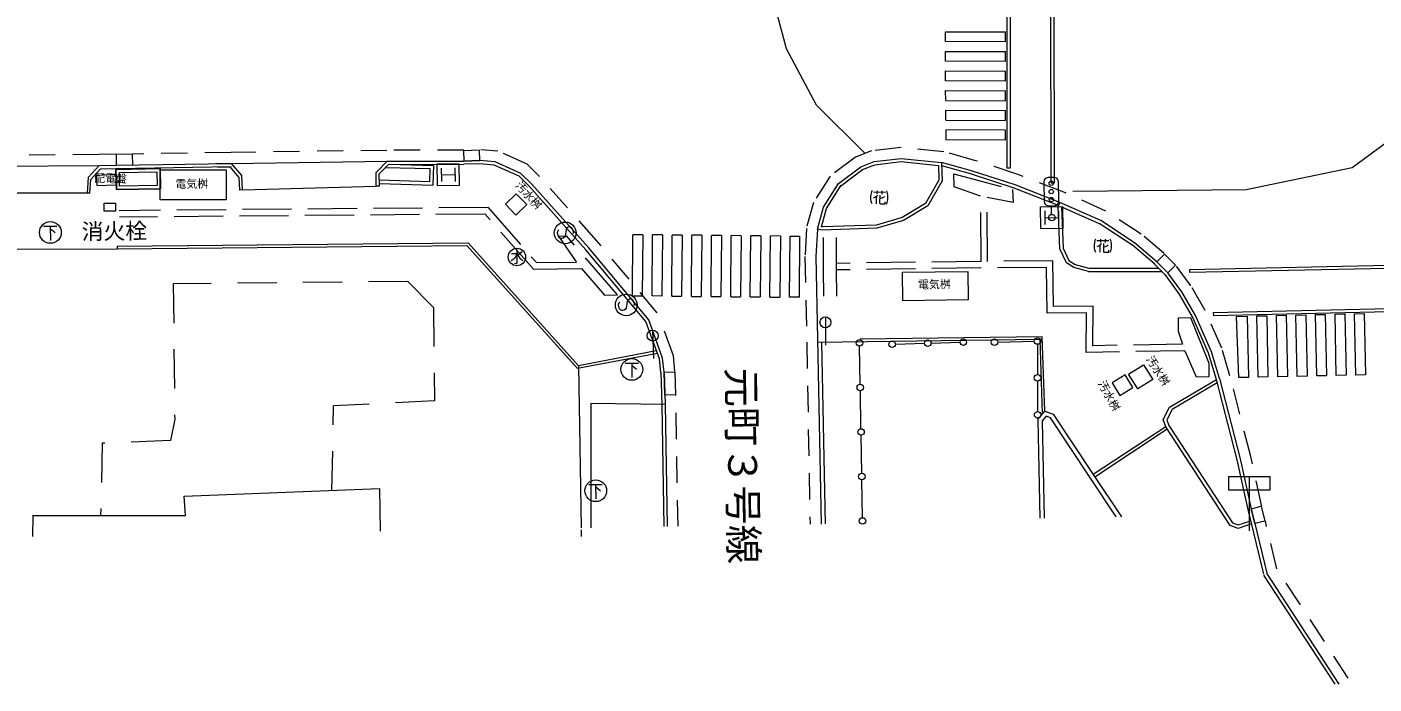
# Model space of a CAD drawing. Units: millimetres, scale not verified. Extents: x 40000 to 680000, y 20000 to 380000.
# Drawn here: x 155055 to 216760, y 251546 to 281658 of the extents above; entities that cross this region are included whole.
import ezdxf
from ezdxf.enums import TextEntityAlignment as Align

# ---------------------------------------------------------------- set-up
doc = ezdxf.new("R2010")
doc.units = ezdxf.units.MM
doc.header["$LTSCALE"] = 1000
for name, pattern in [('USER1', [3, 2.25, -0.75]), ('USER2', [2, 1.2, -0.8]), ('USER5', [3, 1.8, -1.2])]:
    doc.linetypes.add(name, pattern=pattern)
doc.layers.add('S-BGD', color=1, linetype='Continuous', lineweight=13)
doc.styles.add('ＭＳ ゴシック', font='')
doc.styles.get('ＭＳ ゴシック').set_extended_font_data('MS Gothic')

# ---------------------------------------------------------------- blocks, each defined once
blk = doc.blocks.new('BUHIN6')
at = {"layer": 'S-BGD'}
blk.add_line((255, -216), (85, -53), dxfattribs=at)
for points in [[(320, 37), (-274, -32), (-294, -20), (-308, -3), (-303, 76)], [(127, 260), (155, 18), (70, 40), (3, 65), (-64, 103), (-129, 160), (-201, 238)], [(211, 24), (17, -95), (-32, -137), (-97, -221), (-139, -292)]]:
    blk.add_lwpolyline(points, dxfattribs=at)
blk.add_circle((0, 0), 398, dxfattribs=at)
blk = doc.blocks.new('BUHIN14')
at = {"layer": 'S-BGD'}
blk.add_lwpolyline([(8, -358), (46, -372), (88, -371), (139, -356), (208, -320), (258, -275), (290, -217), (294, -153), (270, -101), (251, -69), (210, -33), (167, -24), (-148, -8), (-195, 19), (-241, 65), (-264, 121), (-270, 171), (-259, 227), (-200, 282), (-98, 335), (-50, 351), (3, 352), (56, 337), (113, 302)], dxfattribs=at)
blk.add_circle((0, 0), 498, dxfattribs=at)
blk = doc.blocks.new('BUHIN36')
at = {"layer": 'S-BGD'}
blk.add_circle((0, 0), 149, dxfattribs=at)
blk = doc.blocks.new('BUHIN37')
at = {"layer": 'S-BGD'}
blk.add_circle((0, 0), 149, dxfattribs=at)
blk = doc.blocks.new('BUHIN40')
at = {"layer": 'S-BGD'}
blk.add_circle((0, 0), 149, dxfattribs=at)
blk = doc.blocks.new('BUHIN8')
at = {"layer": 'S-BGD'}
for p, q in [((273, 347), (-347, 273)), ((-37, 310), (37, -310)), ((347, -273), (-273, -347))]:
    blk.add_line(p, q, dxfattribs=at)
blk.add_lwpolyline([(-556, 437), (437, 556), (556, -437), (-437, -556)], close=True, dxfattribs=at)
blk = doc.blocks.new('BUHIN148')
at = {"layer": 'S-BGD'}
for p, q in [((283, 33), (-363, -42)), ((186, 22), (25, -214)), ((248, 336), (318, -270))]:
    blk.add_line(p, q, dxfattribs=at)
blk.add_circle((0, 0), 498, dxfattribs=at)

msp = doc.modelspace()

# ---------------------------------------------------------------- linework, layer by layer
at = {"layer": 'S-BGD'}
for p, q in [((199949, 275190), (199949, 291852)), ((200099, 291852), (200099, 275190)), ((201966, 274516), (201944, 291862)), ((202116, 274517), (202094, 291862)), ((189847, 280661), (189376, 282420)), ((197131, 281440), (199879, 281427)), ((197132, 280990), (197131, 281440)), ((199879, 280977), (199879, 281427)), ((199879, 280977), (197132, 280990)), ((191215, 278070), (189847, 280661)), ((197133, 280540), (199879, 280527)), ((197134, 280090), (197133, 280540)), ((199878, 280077), (199879, 280527)), ((199878, 280077), (197134, 280090)), ((197135, 279640), (199878, 279627)), ((197136, 279190), (197135, 279640)), ((199878, 279177), (199878, 279627)), ((199878, 279177), (197136, 279190)), ((197137, 278740), (199878, 278727)), ((197138, 278290), (197137, 278740)), ((199878, 278277), (199878, 278727)), ((193448, 275862), (191215, 278070)), ((197138, 278290), (199878, 278277)), ((197139, 277840), (199878, 277827)), ((197140, 277390), (197139, 277840)), ((199878, 277377), (199878, 277827)), ((197140, 277390), (199878, 277377)), ((218396, 277145), (215759, 275203)), ((199878, 276927), (197141, 276940)), ((197141, 276940), (197142, 276490)), ((199877, 276477), (197142, 276490)), ((199877, 276477), (199878, 276927)), ((175789, 276008), (175052, 275987)), ((175052, 275987), (175066, 275514)), ((175803, 275536), (175789, 276008)), ((151396, 275252), (158360, 275310)), ((157863, 274762), (158360, 275310)), ((158360, 275310), (159142, 275324)), ((159894, 275824), (159136, 275815)), ((159136, 275815), (159142, 275324)), ((159142, 275324), (164415, 275407)), ((159142, 275324), (159900, 275333)), ((159144, 275174), (164417, 275257)), ((159900, 275333), (159894, 275824)), ((163702, 275393), (164415, 275407)), ((163761, 275244), (164346, 275255)), ((164346, 275255), (164766, 274759)), ((164415, 275407), (171550, 275503)), ((164415, 275407), (164881, 274856)), ((171046, 274991), (171550, 275503)), ((171196, 274930), (171613, 275353)), ((171483, 275221), (173516, 275165)), ((171550, 275503), (175066, 275514)), ((171613, 275353), (175067, 275364)), ((171627, 275367), (173670, 275311)), ((173670, 275311), (173645, 274413)), ((173670, 275311), (173645, 274413)), ((175066, 275514), (175803, 275536)), ((175803, 275536), (175066, 275514)), ((175798, 275386), (175070, 275364)), ((176460, 275329), (175798, 275386)), ((176498, 275476), (175803, 275536)), ((177598, 274819), (176460, 275329)), ((177685, 274945), (176498, 275476)), ((192226, 274482), (193257, 275255)), ((193257, 275255), (193858, 275492)), ((193331, 275123), (193895, 275346)), ((193858, 275492), (195097, 275636)), ((193895, 275346), (195098, 275485)), ((195097, 275636), (196954, 275449)), ((195098, 275485), (196808, 275313)), ((196808, 275313), (196825, 274643)), ((198317, 275066), (196954, 275449)), ((196954, 275449), (196976, 274606)), ((198274, 274923), (196958, 275292)), ((157863, 274762), (157815, 274045)), ((157933, 274037), (157974, 274662)), ((157974, 274662), (158427, 275161)), ((159150, 274889), (158233, 274858)), ((158233, 274858), (158249, 274395)), ((158427, 275161), (159145, 275174)), ((161153, 275170), (159134, 275130)), ((159134, 275130), (161153, 275170)), ((159134, 275130), (159152, 274205)), ((159152, 274205), (159134, 275130)), ((159165, 274425), (159150, 274889)), ((159287, 274983), (161006, 275017)), ((159299, 274358), (159287, 274983)), ((161006, 275017), (161019, 274392)), ((161172, 274245), (161153, 275170)), ((161153, 275170), (161172, 274245)), ((161153, 275110), (164185, 275112)), ((161154, 273736), (161153, 275110)), ((164185, 275112), (164185, 273737)), ((164766, 274759), (164791, 274186)), ((164881, 274856), (164910, 274191)), ((171051, 274358), (171046, 274991)), ((171201, 274360), (171196, 274930)), ((173499, 274567), (171209, 274630)), ((173516, 275165), (173499, 274567)), ((178056, 274362), (177598, 274819)), ((178162, 274468), (177685, 274945)), ((192316, 274362), (193331, 275123)), ((196825, 274643), (196216, 273566)), ((196976, 274606), (196327, 273457)), ((200275, 274275), (198274, 274923)), ((200326, 274416), (198317, 275066)), ((200099, 275190), (199949, 275190)), ((215759, 275203), (210903, 274197)), ((157815, 274045), (151891, 274036)), ((157933, 274037), (157815, 274045)), ((158249, 274395), (159165, 274425)), ((159152, 274205), (161172, 274245)), ((161172, 274245), (159152, 274205)), ((161019, 274392), (159299, 274358)), ((164910, 274191), (164791, 274186)), ((164910, 274191), (171051, 274358)), ((171201, 274360), (171051, 274358)), ((171200, 274480), (173645, 274413)), ((176971, 273530), (177468, 274018)), ((177468, 274018), (177952, 273524)), ((180657, 271449), (178056, 274362)), ((180770, 271547), (178162, 274468)), ((191544, 273407), (192226, 274482)), ((191682, 273345), (192353, 274401)), ((194379, 274064), (193831, 274080)), ((193993, 274155), (193989, 274009)), ((194225, 273999), (194229, 274149)), ((202310, 273480), (200275, 274275)), ((202364, 273620), (200326, 274416)), ((201966, 274516), (202116, 274517)), ((210903, 274197), (202966, 274115)), ((158589, 273212), (158590, 273582)), ((158590, 273582), (159111, 273580)), ((159111, 273580), (159110, 273211)), ((164185, 273737), (161154, 273736)), ((177454, 273036), (176971, 273530)), ((177952, 273524), (177454, 273036)), ((191262, 272388), (191544, 273407)), ((193956, 273886), (193947, 273558)), ((196216, 273566), (195150, 272933)), ((196327, 273457), (195211, 272795)), ((201992, 273071), (201986, 273446)), ((202364, 273620), (202295, 273440)), ((202364, 271491), (202295, 273440)), ((204238, 272782), (202364, 273620)), ((202447, 273418), (202434, 273385)), ((202445, 273419), (204166, 272650)), ((202445, 273419), (202513, 271527)), ((159110, 273211), (158589, 273212)), ((191449, 272503), (191682, 273345)), ((195150, 272933), (193963, 272579)), ((195211, 272795), (193987, 272430)), ((205793, 271766), (204238, 272782)), ((182790, 269337), (182815, 272137)), ((183265, 272133), (182815, 272137)), ((183265, 272133), (183240, 269333)), ((183690, 269329), (183715, 272129)), ((184165, 272125), (183715, 272129)), ((184165, 272125), (184140, 269325)), ((191262, 272388), (191192, 271134)), ((191485, 272343), (191262, 272388)), ((191497, 272493), (191449, 272503)), ((193987, 272430), (191485, 272343)), ((193963, 272579), (191497, 272493)), ((205711, 271640), (204166, 272650)), ((159182, 271616), (175258, 271758)), ((159182, 271616), (175258, 271758)), ((159182, 271616), (159183, 271496)), ((159183, 271496), (175204, 271637)), ((180271, 266003), (175204, 271637)), ((180315, 266134), (175258, 271758)), ((183538, 268243), (180770, 271547)), ((184590, 269321), (184615, 272121)), ((185065, 272117), (184615, 272121)), ((185065, 272117), (185040, 269317)), ((185490, 269313), (185515, 272113)), ((185965, 272109), (185515, 272113)), ((185965, 272109), (185940, 269309)), ((186390, 269305), (186415, 272105)), ((186865, 272101), (186415, 272105)), ((186865, 272101), (186840, 269301)), ((187290, 269297), (187315, 272097)), ((187765, 272093), (187315, 272097)), ((187765, 272093), (187740, 269294)), ((188190, 269290), (188215, 272089)), ((188665, 272086), (188215, 272089)), ((188665, 272086), (188640, 269286)), ((189090, 269282), (189115, 272082)), ((189565, 272078), (189115, 272082)), ((189565, 272078), (189540, 269278)), ((189990, 269274), (190015, 272074)), ((190015, 272074), (190465, 272070)), ((190440, 269270), (190465, 272070)), ((202513, 271527), (202784, 270949)), ((204615, 271850), (204067, 271850)), ((204197, 271660), (204197, 271332)), ((204227, 271930), (204227, 271784)), ((204463, 271780), (204463, 271930)), ((206718, 270781), (205696, 271652)), ((206815, 270896), (205793, 271766)), ((150976, 271459), (159183, 271496)), ((183406, 268167), (180657, 271449)), ((191192, 271134), (191270, 267346)), ((202667, 270845), (202364, 271491)), ((202784, 270949), (203070, 270768)), ((206815, 270896), (207167, 271245)), ((207310, 270397), (206815, 270896)), ((207310, 270397), (206815, 270896)), ((207167, 271245), (207662, 270746)), ((208309, 270549), (228999, 270977)), ((195159, 270414), (198158, 270449)), ((195174, 269114), (195159, 270414)), ((198158, 270449), (198174, 269149)), ((203010, 270628), (202667, 270845)), ((203679, 270459), (203010, 270628)), ((203070, 270768), (203698, 270609)), ((203679, 270459), (207039, 270457)), ((203698, 270609), (206890, 270607)), ((207203, 270291), (206709, 270790)), ((207827, 269434), (207189, 270309)), ((207662, 270746), (207310, 270397)), ((207953, 269516), (207310, 270397)), ((208309, 270549), (208312, 270399)), ((229002, 270827), (208312, 270399)), ((182790, 269337), (183240, 269333)), ((184140, 269325), (183690, 269329)), ((184590, 269321), (185040, 269317)), ((185490, 269313), (185940, 269309)), ((186390, 269305), (186840, 269301)), ((187290, 269297), (187740, 269294)), ((188190, 269290), (188640, 269286)), ((189090, 269282), (189540, 269278)), ((190440, 269270), (189990, 269274)), ((198174, 269149), (195174, 269114)), ((208446, 268374), (207827, 269434)), ((208580, 268442), (207953, 269516)), ((209311, 266763), (208580, 268442)), ((209397, 268572), (227815, 268995)), ((209397, 268572), (209401, 268422)), ((227819, 268845), (209401, 268422)), ((211395, 268415), (211842, 268425)), ((211842, 268425), (211901, 265619)), ((212289, 268435), (212736, 268445)), ((212348, 265628), (212289, 268435)), ((212736, 268445), (212796, 265638)), ((213184, 268455), (213631, 268465)), ((213243, 265647), (213184, 268455)), ((213631, 268465), (213690, 265657)), ((214078, 268475), (214525, 268485)), ((214137, 265666), (214078, 268475)), ((214525, 268485), (214584, 265675)), ((214972, 268495), (215420, 268505)), ((215032, 265685), (214972, 268495)), ((215420, 268505), (215479, 265694)), ((215867, 268515), (216314, 268525)), ((215926, 265704), (215867, 268515)), ((216314, 268525), (216373, 265713)), ((184026, 266443), (183406, 268167)), ((184174, 266476), (183538, 268243)), ((191627, 268373), (191634, 267076)), ((209170, 266711), (208446, 268374)), ((210462, 268394), (210948, 268405)), ((210560, 265591), (210462, 268394)), ((210948, 268405), (211007, 265600)), ((211454, 265609), (211395, 268415)), ((183706, 267765), (183757, 266469)), ((191270, 267346), (191428, 258879)), ((191272, 267217), (201469, 267354)), ((191628, 258882), (191472, 267220)), ((193223, 267364), (201565, 267475)), ((196466, 267169), (197797, 267208)), ((199524, 267218), (201194, 267260)), ((201576, 263935), (201469, 267354)), ((201673, 264051), (201565, 267475)), ((183934, 266701), (180271, 266003)), ((183871, 266811), (180315, 266134)), ((193224, 265287), (193194, 267026)), ((194836, 267122), (196166, 267161)), ((201344, 267113), (201347, 265725)), ((209536, 265500), (209170, 266711)), ((209680, 265543), (209311, 266763)), ((180315, 266134), (180446, 258703)), ((184088, 265823), (184026, 266443)), ((184237, 265837), (184174, 266476)), ((205515, 265748), (206194, 266176)), ((206194, 266176), (206622, 265498)), ((184087, 265832), (184140, 264345)), ((184237, 265837), (184731, 265855)), ((184276, 264788), (184237, 265837)), ((184237, 265837), (184290, 264350)), ((184731, 265855), (184770, 264806)), ((201348, 265425), (201350, 264037)), ((205353, 265723), (204757, 265356)), ((204757, 265356), (205121, 264767)), ((205716, 265135), (205353, 265723)), ((205943, 265070), (205515, 265748)), ((206622, 265498), (205943, 265070)), ((207393, 264234), (209536, 265500)), ((209575, 265348), (207507, 264127)), ((209534, 265506), (210478, 261827)), ((209680, 265543), (210624, 261862)), ((211007, 265600), (210560, 265591)), ((211901, 265619), (211454, 265609)), ((212796, 265638), (212348, 265628)), ((213690, 265657), (213243, 265647)), ((214584, 265675), (214137, 265666)), ((215479, 265694), (215032, 265685)), ((216373, 265713), (215926, 265704)), ((184770, 264806), (184276, 264788)), ((193258, 263247), (193229, 264987)), ((205121, 264767), (205716, 265135)), ((184290, 264350), (180880, 264406)), ((180880, 264406), (180886, 258710)), ((184140, 264348), (184230, 258764)), ((184290, 264350), (184380, 258766)), ((207105, 263668), (207393, 264234)), ((207507, 264127), (207268, 263656)), ((201360, 263675), (201673, 264051)), ((201360, 263675), (201449, 259149)), ((201737, 263816), (201561, 263604)), ((201561, 263604), (201649, 259153)), ((201673, 264051), (202068, 263910)), ((201938, 263744), (201737, 263816)), ((203735, 261031), (201938, 263744)), ((202068, 263910), (203901, 261142)), ((207218, 263335), (207105, 263668)), ((207268, 263656), (207354, 263401)), ((193293, 261208), (193263, 262947)), ((207218, 263335), (203901, 261142)), ((203968, 261042), (207284, 263235)), ((210174, 258814), (207218, 263335)), ((207354, 263401), (210272, 258938)), ((210478, 261827), (210985, 259546)), ((210624, 261862), (211131, 259581)), ((204948, 259205), (203735, 261031)), ((203901, 261142), (205185, 259208)), ((211043, 261055), (211044, 258561)), ((162256, 260164), (171210, 260507)), ((171210, 260507), (171230, 258556)), ((193327, 259169), (193298, 260908)), ((162319, 259273), (162256, 260164)), ((155319, 259275), (155309, 258302)), ((155319, 259275), (162319, 259273)), ((210985, 259546), (211149, 258865)), ((211131, 259581), (211593, 259692)), ((211295, 258900), (211131, 259581)), ((211131, 259581), (211295, 258900)), ((211593, 259692), (211757, 259012)), ((180448, 258613), (180435, 258307)), ((210537, 258680), (210174, 258814)), ((210272, 258938), (210539, 258839)), ((211101, 258872), (210537, 258680)), ((210539, 258839), (211109, 259033)), ((211149, 258865), (211697, 256588)), ((211757, 259012), (211295, 258900)), ((211295, 258900), (211843, 256624)), ((214981, 251546), (211718, 256542)), ((215158, 251549), (211843, 256624))]:
    msp.add_line(p, q, dxfattribs=at)
at = {"layer": 'S-BGD', "linetype": 'USER2'}
for p, q in [((164407, 275907), (159892, 275833)), ((171546, 276003), (164407, 275907)), ((175064, 276014), (171546, 276003)), ((176625, 275967), (175846, 276034)), ((177973, 275364), (176625, 275967)), ((193735, 275982), (193011, 275696)), ((195094, 276139), (193735, 275982)), ((197048, 275942), (195094, 276139)), ((198462, 275545), (197048, 275942)), ((158353, 275810), (151389, 275752)), ((159133, 275824), (158353, 275810)), ((178526, 274812), (177973, 275364)), ((193011, 275696), (191853, 274827)), ((200494, 274887), (198462, 275545)), ((181148, 271874), (178526, 274812)), ((191853, 274827), (191081, 273612)), ((202558, 274081), (200494, 274887)), ((204478, 273223), (202558, 274081)), ((191081, 273612), (190780, 272522)), ((206093, 272167), (204478, 273223)), ((190763, 272416), (190692, 271143)), ((207139, 271276), (206093, 272167)), ((183921, 268564), (181148, 271874)), ((190692, 271143), (190772, 267208)), ((208372, 269790), (207714, 270692)), ((209027, 268668), (208372, 269790)), ((209781, 266935), (209027, 268668)), ((184665, 266587), (184008, 268412)), ((190772, 267208), (190928, 258869)), ((184735, 265887), (184665, 266587)), ((210161, 265678), (209781, 266935)), ((211111, 261979), (210161, 265678)), ((184880, 258775), (184775, 264797)), ((211619, 259689), (211111, 261979)), ((212309, 256825), (211781, 259017)), ((215577, 251822), (212309, 256825))]:
    msp.add_line(p, q, dxfattribs=at)
at = {"layer": 'S-BGD', "linetype": 'USER1'}
for p, q in [((197521, 274337), (197510, 274920)), ((197510, 274920), (200206, 274203)), ((198740, 273896), (197521, 274337)), ((200206, 274203), (200223, 273611)), ((176176, 273383), (159285, 273239)), ((176176, 273383), (178388, 270863)), ((198757, 270912), (198740, 273896)), ((199057, 270914), (199040, 273838)), ((200223, 273611), (199040, 273838)), ((176041, 273082), (159288, 272939)), ((178253, 270561), (176041, 273082)), ((179416, 272073), (179799, 272081)), ((180226, 270890), (179416, 272073)), ((182103, 269380), (179773, 272081)), ((191536, 270526), (191543, 272013)), ((192136, 270523), (192143, 272010)), ((198757, 270912), (192132, 270823)), ((202053, 270938), (199057, 270914)), ((202077, 268845), (202053, 270938)), ((178253, 270561), (180459, 270584)), ((178388, 270863), (180231, 270881)), ((180459, 270584), (181505, 269372)), ((191552, 269316), (191536, 270526)), ((198759, 270612), (192136, 270523)), ((192152, 269324), (192136, 270523)), ((201756, 270636), (198759, 270612)), ((201781, 268541), (201756, 270636)), ((181505, 269372), (182103, 269380)), ((203589, 268564), (201781, 268541)), ((203892, 268868), (202077, 268845)), ((203573, 266746), (203589, 268564)), ((203875, 267051), (203892, 268868)), ((207793, 268318), (207788, 267713)), ((208374, 268321), (207793, 268318)), ((209206, 266237), (208374, 268321)), ((207788, 267713), (207992, 267120)), ((208094, 266821), (203573, 266746)), ((207992, 267120), (203875, 267051)), ((208094, 266821), (208618, 265632)), ((209211, 265633), (209206, 266237)), ((208618, 265632), (209211, 265633))]:
    msp.add_line(p, q, dxfattribs=at)
at = {"layer": 'S-BGD', "linetype": 'USER5'}
for p, q in [((172495, 269996), (161760, 269888)), ((161760, 269888), (161823, 263685)), ((172495, 269996), (173678, 268808)), ((173678, 268808), (173728, 264529)), ((169025, 260423), (169098, 264297)), ((173728, 264529), (169098, 264297)), ((161823, 263685), (161626, 262703)), ((158507, 262586), (158426, 259274)), ((161626, 262703), (158507, 262586))]:
    msp.add_line(p, q, dxfattribs=at)
at = {"layer": 'S-BGD'}
for points in [[(201861, 273444), (201756, 273482), (201700, 273542), (201658, 273641), (201645, 274566), (201669, 274651), (201733, 274732), (201842, 274769), (202092, 274772), (202203, 274739), (202264, 274665), (202295, 274575), (202308, 273650), (202280, 273555), (202226, 273494), (202111, 273448)], [(210105, 261054), (211980, 261055), (211981, 260430), (210106, 260429)]]:
    msp.add_lwpolyline(points, close=True, dxfattribs=at)
for points in [[(193766, 274162), (193738, 274103), (193722, 274043), (193711, 273985), (193702, 273903), (193700, 273823), (193702, 273755), (193714, 273681), (193726, 273627), (193749, 273562)], [(194428, 273543), (194454, 273606), (194470, 273668), (194482, 273729), (194494, 273803), (194496, 273887), (194492, 273965), (194480, 274028), (194465, 274080), (194445, 274143)], [(194026, 273956), (193987, 273909), (193942, 273875), (193893, 273844), (193824, 273812)], [(194124, 273952), (194114, 273604), (194115, 273580), (194133, 273555), (194160, 273550), (194324, 273546), (194351, 273553), (194363, 273573), (194365, 273645)], [(194342, 273885), (194289, 273847), (194202, 273807), (194117, 273782)], [(203999, 271930), (203973, 271870), (203959, 271810), (203949, 271752), (203943, 271670), (203943, 271590), (203947, 271522), (203961, 271448), (203975, 271394), (203999, 271330)], [(204265, 271732), (204227, 271684), (204183, 271648), (204135, 271616), (204067, 271582)], [(204583, 271670), (204531, 271630), (204445, 271588), (204361, 271560)], [(204363, 271730), (204363, 271382), (204365, 271358), (204383, 271334), (204411, 271330), (204575, 271330), (204601, 271338), (204613, 271358), (204613, 271430)], [(204679, 271330), (204703, 271394), (204717, 271456), (204727, 271518), (204737, 271592), (204737, 271676), (204731, 271754), (204717, 271816), (204701, 271868), (204679, 271930)]]:
    msp.add_lwpolyline(points, dxfattribs=at)
for centre, radius in [((201971, 274496), 100), ((201977, 274111), 100), ((201982, 273746), 100), ((201994, 272921), 150), ((191628, 268122), 250), ((183716, 267515), 250), ((199374, 267215), 149), ((201344, 267263), 149)]:
    msp.add_circle(centre, radius, dxfattribs=at)

# ---------------------------------------------------------------- block references
at = {"rotation": 84.0093}
for name, p in [('BUHIN8', (174349, 274885)), ('BUHIN8', (201994, 272921)), ('BUHIN148', (156127, 272241)), ('BUHIN14', (179710, 272219)), ('BUHIN6', (177497, 271116)), ('BUHIN14', (182505, 268917)), ('BUHIN36', (193192, 267176)), ('BUHIN37', (194686, 267117)), ('BUHIN37', (196316, 267165)), ('BUHIN37', (197947, 267213)), ('BUHIN148', (182762, 265966)), ('BUHIN40', (201347, 265575)), ('BUHIN36', (193226, 265137)), ('BUHIN40', (201351, 263887)), ('BUHIN36', (193261, 263097)), ('BUHIN36', (193295, 261058)), ('BUHIN148', (181108, 260405)), ('BUHIN36', (193329, 259019))]:
    msp.add_blockref(name, p, dxfattribs=at)

# ---------------------------------------------------------------- texts
at = {"layer": 'S-BGD', "style": 'ＭＳ ゴシック'}
for s, height, rotation, p in [('配電盤', 366.6, 359.1, (158131, 274436)), ('汚水桝', 366.6, 312.3, (177314, 274300)), ('消火栓', 733.1, 0.7, (157568, 271697)), ('電気桝', 366.6, 0.7, (195873, 269562)), ('汚水桝', 366.6, 302.5, (206214, 266381)), ('元町３号線', 1320, 270.7, (186725, 266034)), ('汚水桝', 366.6, 298.7, (204006, 265274))]:
    msp.add_text(s, height=height, rotation=rotation, dxfattribs=at).set_placement(p, align=Align.BOTTOM_LEFT)
msp.add_text('電気桝', height=366.6, dxfattribs=at).set_placement((161854, 274174), align=Align.BOTTOM_LEFT)

doc.saveas('drawing.dxf')
